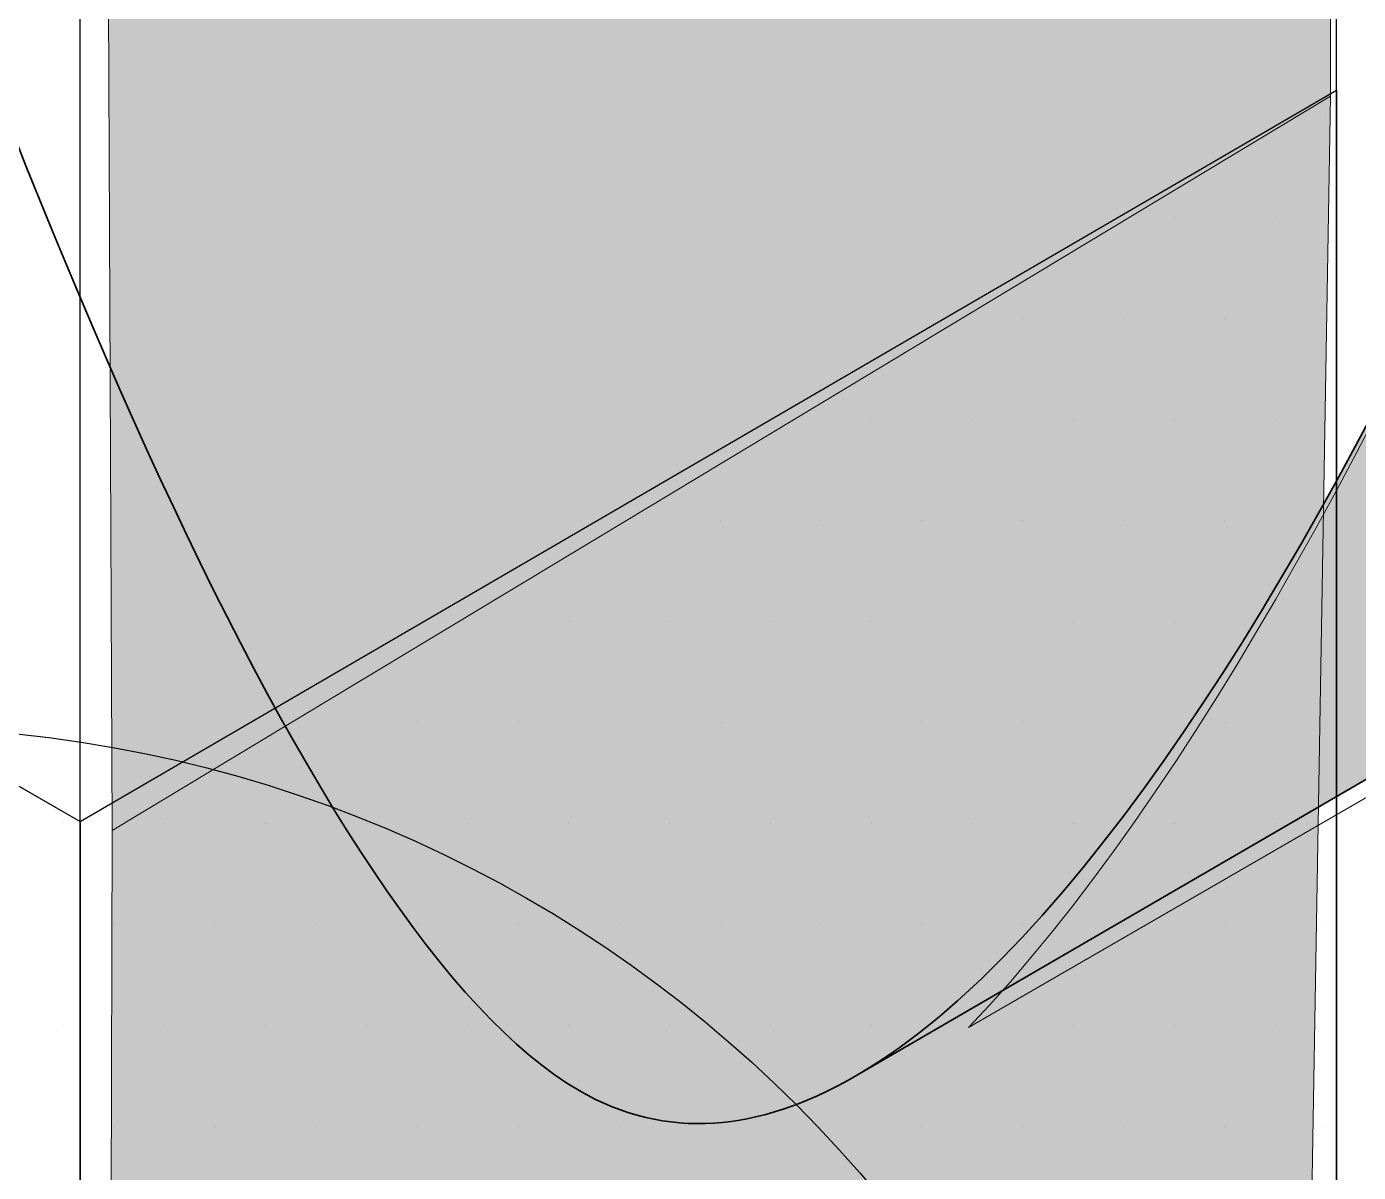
# Model space of a CAD drawing. Extents: x -1392 to 5791, y -3809 to 1722.
# Drawn here: x -263.56 to -245.75, y 1269.03 to 1284.35 of the extents above; entities that cross this region are included whole.
import ezdxf

# ---------------------------------------------------------------- set-up
doc = ezdxf.new("R2010")
doc.units = 0
doc.header["$MEASUREMENT"] = 0
for name, color, linetype, lineweight in [('.ATI-HATCH', 7, 'Continuous', 0), ('G-ANNO-TTLB', 7, 'Continuous', 0), ('Layer 12', 7, 'Continuous', 0), ('TYVEK', 7, 'Continuous', 0)]:
    doc.layers.add(name, color=color, linetype=linetype, lineweight=lineweight)

# ---------------------------------------------------------------- blocks, each defined once
blk = doc.blocks.new('Block_120')
at = {"layer": '.ATI-HATCH'}
for points, knots in [([(-280.837, 1256.797), (-280.837, 1250.364), (-277.404, 1244.42), (-271.831, 1241.206), (-271.831, 1241.206), (-231.69, 1218.048), (-231.69, 1218.048), (-231.69, 1218.048), (-231.685, 1233.885), (-231.685, 1233.885), (-231.685, 1233.885), (-262.838, 1251.857), (-262.838, 1251.857), (-262.838, 1251.857), (-262.838, 1273.717), (-262.838, 1273.717), (-262.838, 1273.717), (-280.837, 1284.108), (-280.837, 1284.108), (-280.837, 1284.108), (-280.837, 1256.797), (-280.837, 1256.797)], [0, 0, 0, 0, 1, 1, 1, 2, 2, 2, 3, 3, 3, 4, 4, 4, 5, 5, 5, 6, 6, 6, 7, 7, 7, 7]), ([(-246.04, 1283.498), (-246.04, 1283.498), (-262.838, 1273.717), (-262.838, 1273.717), (-262.838, 1273.717), (-262.838, 1251.857), (-262.838, 1251.857), (-262.838, 1251.857), (-246.04, 1261.638), (-246.04, 1261.638), (-246.04, 1261.638), (-246.04, 1283.498), (-246.04, 1283.498)], [0, 0, 0, 0, 1, 1, 1, 2, 2, 2, 3, 3, 3, 4, 4, 4, 4])]:
    blk.add_open_spline(points, degree=3, knots=knots, dxfattribs=at)
at = {"layer": '.ATI-HATCH', "color": 8, "lineweight": 0, "true_color": 0x808080}
for points in [[(-246.183, 1283.146), (-246.183, 1283.146), (-246.183, 1283.146), (-246.183, 1283.146)], [(-248.208, 1281.796), (-248.208, 1281.796), (-248.208, 1281.796), (-248.208, 1281.796)], [(-246.858, 1281.796), (-246.858, 1281.796), (-246.858, 1281.796), (-246.858, 1281.796)], [(-250.233, 1280.446), (-250.233, 1280.446), (-250.233, 1280.446), (-250.233, 1280.446)], [(-248.883, 1280.446), (-248.883, 1280.446), (-248.883, 1280.446), (-248.883, 1280.446)], [(-247.533, 1280.446), (-247.533, 1280.446), (-247.533, 1280.446), (-247.533, 1280.446)], [(-246.183, 1280.446), (-246.183, 1280.446), (-246.183, 1280.446), (-246.183, 1280.446)], [(-252.258, 1279.096), (-252.258, 1279.096), (-252.258, 1279.096), (-252.258, 1279.096)], [(-250.908, 1279.096), (-250.908, 1279.096), (-250.908, 1279.096), (-250.908, 1279.096)], [(-249.558, 1279.096), (-249.558, 1279.096), (-249.558, 1279.096), (-249.558, 1279.096)], [(-248.208, 1279.096), (-248.208, 1279.096), (-248.208, 1279.096), (-248.208, 1279.096)], [(-246.858, 1279.096), (-246.858, 1279.096), (-246.858, 1279.096), (-246.858, 1279.096)], [(-255.633, 1277.746), (-255.633, 1277.746), (-255.633, 1277.746), (-255.633, 1277.746)], [(-254.283, 1277.746), (-254.283, 1277.746), (-254.283, 1277.746), (-254.283, 1277.746)], [(-252.933, 1277.746), (-252.933, 1277.746), (-252.933, 1277.746), (-252.933, 1277.746)], [(-251.583, 1277.746), (-251.583, 1277.746), (-251.583, 1277.746), (-251.583, 1277.746)], [(-250.233, 1277.746), (-250.233, 1277.746), (-250.233, 1277.746), (-250.233, 1277.746)], [(-248.883, 1277.746), (-248.883, 1277.746), (-248.883, 1277.746), (-248.883, 1277.746)], [(-247.533, 1277.746), (-247.533, 1277.746), (-247.533, 1277.746), (-247.533, 1277.746)], [(-246.183, 1277.746), (-246.183, 1277.746), (-246.183, 1277.746), (-246.183, 1277.746)], [(-257.658, 1276.396), (-257.658, 1276.396), (-257.658, 1276.396), (-257.658, 1276.396)], [(-256.308, 1276.396), (-256.308, 1276.396), (-256.308, 1276.396), (-256.308, 1276.396)], [(-254.958, 1276.396), (-254.958, 1276.396), (-254.958, 1276.396), (-254.958, 1276.396)], [(-253.608, 1276.396), (-253.608, 1276.396), (-253.608, 1276.396), (-253.608, 1276.396)], [(-252.258, 1276.396), (-252.258, 1276.396), (-252.258, 1276.396), (-252.258, 1276.396)], [(-250.908, 1276.396), (-250.908, 1276.396), (-250.908, 1276.396), (-250.908, 1276.396)], [(-249.558, 1276.396), (-249.558, 1276.396), (-249.558, 1276.396), (-249.558, 1276.396)], [(-248.208, 1276.396), (-248.208, 1276.396), (-248.208, 1276.396), (-248.208, 1276.396)], [(-246.858, 1276.396), (-246.858, 1276.396), (-246.858, 1276.396), (-246.858, 1276.396)], [(-259.683, 1275.046), (-259.683, 1275.046), (-259.683, 1275.046), (-259.683, 1275.046)], [(-258.333, 1275.046), (-258.333, 1275.046), (-258.333, 1275.046), (-258.333, 1275.046)], [(-256.983, 1275.046), (-256.983, 1275.046), (-256.983, 1275.046), (-256.983, 1275.046)], [(-255.633, 1275.046), (-255.633, 1275.046), (-255.633, 1275.046), (-255.633, 1275.046)], [(-254.283, 1275.046), (-254.283, 1275.046), (-254.283, 1275.046), (-254.283, 1275.046)], [(-252.933, 1275.046), (-252.933, 1275.046), (-252.933, 1275.046), (-252.933, 1275.046)], [(-251.583, 1275.046), (-251.583, 1275.046), (-251.583, 1275.046), (-251.583, 1275.046)], [(-250.233, 1275.046), (-250.233, 1275.046), (-250.233, 1275.046), (-250.233, 1275.046)], [(-248.883, 1275.046), (-248.883, 1275.046), (-248.883, 1275.046), (-248.883, 1275.046)], [(-247.533, 1275.046), (-247.533, 1275.046), (-247.533, 1275.046), (-247.533, 1275.046)], [(-246.183, 1275.046), (-246.183, 1275.046), (-246.183, 1275.046), (-246.183, 1275.046)], [(-263.058, 1273.696), (-263.058, 1273.696), (-263.058, 1273.696), (-263.058, 1273.696)], [(-261.708, 1273.696), (-261.708, 1273.696), (-261.708, 1273.696), (-261.708, 1273.696)], [(-260.358, 1273.696), (-260.358, 1273.696), (-260.358, 1273.696), (-260.358, 1273.696)], [(-259.008, 1273.696), (-259.008, 1273.696), (-259.008, 1273.696), (-259.008, 1273.696)], [(-257.658, 1273.696), (-257.658, 1273.696), (-257.658, 1273.696), (-257.658, 1273.696)], [(-256.308, 1273.696), (-256.308, 1273.696), (-256.308, 1273.696), (-256.308, 1273.696)], [(-254.958, 1273.696), (-254.958, 1273.696), (-254.958, 1273.696), (-254.958, 1273.696)], [(-253.608, 1273.696), (-253.608, 1273.696), (-253.608, 1273.696), (-253.608, 1273.696)], [(-252.258, 1273.696), (-252.258, 1273.696), (-252.258, 1273.696), (-252.258, 1273.696)], [(-250.908, 1273.696), (-250.908, 1273.696), (-250.908, 1273.696), (-250.908, 1273.696)], [(-249.558, 1273.696), (-249.558, 1273.696), (-249.558, 1273.696), (-249.558, 1273.696)], [(-248.208, 1273.696), (-248.208, 1273.696), (-248.208, 1273.696), (-248.208, 1273.696)], [(-246.858, 1273.696), (-246.858, 1273.696), (-246.858, 1273.696), (-246.858, 1273.696)], [(-262.383, 1272.346), (-262.383, 1272.346), (-262.383, 1272.346), (-262.383, 1272.346)], [(-261.033, 1272.346), (-261.033, 1272.346), (-261.033, 1272.346), (-261.033, 1272.346)], [(-259.683, 1272.346), (-259.683, 1272.346), (-259.683, 1272.346), (-259.683, 1272.346)], [(-258.333, 1272.346), (-258.333, 1272.346), (-258.333, 1272.346), (-258.333, 1272.346)], [(-256.983, 1272.346), (-256.983, 1272.346), (-256.983, 1272.346), (-256.983, 1272.346)], [(-255.633, 1272.346), (-255.633, 1272.346), (-255.633, 1272.346), (-255.633, 1272.346)], [(-254.283, 1272.346), (-254.283, 1272.346), (-254.283, 1272.346), (-254.283, 1272.346)], [(-252.933, 1272.346), (-252.933, 1272.346), (-252.933, 1272.346), (-252.933, 1272.346)], [(-251.583, 1272.346), (-251.583, 1272.346), (-251.583, 1272.346), (-251.583, 1272.346)], [(-250.233, 1272.346), (-250.233, 1272.346), (-250.233, 1272.346), (-250.233, 1272.346)], [(-248.883, 1272.346), (-248.883, 1272.346), (-248.883, 1272.346), (-248.883, 1272.346)], [(-247.533, 1272.346), (-247.533, 1272.346), (-247.533, 1272.346), (-247.533, 1272.346)], [(-246.183, 1272.346), (-246.183, 1272.346), (-246.183, 1272.346), (-246.183, 1272.346)], [(-263.058, 1270.996), (-263.058, 1270.996), (-263.058, 1270.996), (-263.058, 1270.996)], [(-261.708, 1270.996), (-261.708, 1270.996), (-261.708, 1270.996), (-261.708, 1270.996)], [(-260.358, 1270.996), (-260.358, 1270.996), (-260.358, 1270.996), (-260.358, 1270.996)], [(-259.008, 1270.996), (-259.008, 1270.996), (-259.008, 1270.996), (-259.008, 1270.996)], [(-257.658, 1270.996), (-257.658, 1270.996), (-257.658, 1270.996), (-257.658, 1270.996)], [(-256.308, 1270.996), (-256.308, 1270.996), (-256.308, 1270.996), (-256.308, 1270.996)], [(-254.958, 1270.996), (-254.958, 1270.996), (-254.958, 1270.996), (-254.958, 1270.996)], [(-253.608, 1270.996), (-253.608, 1270.996), (-253.608, 1270.996), (-253.608, 1270.996)], [(-252.258, 1270.996), (-252.258, 1270.996), (-252.258, 1270.996), (-252.258, 1270.996)], [(-250.908, 1270.996), (-250.908, 1270.996), (-250.908, 1270.996), (-250.908, 1270.996)], [(-249.558, 1270.996), (-249.558, 1270.996), (-249.558, 1270.996), (-249.558, 1270.996)], [(-248.208, 1270.996), (-248.208, 1270.996), (-248.208, 1270.996), (-248.208, 1270.996)], [(-246.858, 1270.996), (-246.858, 1270.996), (-246.858, 1270.996), (-246.858, 1270.996)], [(-262.383, 1269.646), (-262.383, 1269.646), (-262.383, 1269.646), (-262.383, 1269.646)], [(-261.033, 1269.646), (-261.033, 1269.646), (-261.033, 1269.646), (-261.033, 1269.646)], [(-259.683, 1269.646), (-259.683, 1269.646), (-259.683, 1269.646), (-259.683, 1269.646)], [(-258.333, 1269.646), (-258.333, 1269.646), (-258.333, 1269.646), (-258.333, 1269.646)], [(-256.983, 1269.646), (-256.983, 1269.646), (-256.983, 1269.646), (-256.983, 1269.646)], [(-255.633, 1269.646), (-255.633, 1269.646), (-255.633, 1269.646), (-255.633, 1269.646)], [(-254.283, 1269.646), (-254.283, 1269.646), (-254.283, 1269.646), (-254.283, 1269.646)], [(-252.933, 1269.646), (-252.933, 1269.646), (-252.933, 1269.646), (-252.933, 1269.646)], [(-251.583, 1269.646), (-251.583, 1269.646), (-251.583, 1269.646), (-251.583, 1269.646)], [(-250.233, 1269.646), (-250.233, 1269.646), (-250.233, 1269.646), (-250.233, 1269.646)], [(-248.883, 1269.646), (-248.883, 1269.646), (-248.883, 1269.646), (-248.883, 1269.646)], [(-247.533, 1269.646), (-247.533, 1269.646), (-247.533, 1269.646), (-247.533, 1269.646)], [(-246.183, 1269.646), (-246.183, 1269.646), (-246.183, 1269.646), (-246.183, 1269.646)]]:
    blk.add_open_spline(points, degree=3, dxfattribs=at)
blk = doc.blocks.new('Block_671')
at = {"layer": 'Layer 12', "true_color": 0x000000, "transparency": 33554687}
h = blk.add_hatch(color=18, dxfattribs=at)
h.dxf.hatch_style = 2
edge = h.paths.add_edge_path()
edge.add_spline(control_points=[(-235.254, 1280.316), (-234.685, 1280.643), (-234.114, 1281.087), (-233.543, 1281.634), (-227.728, 1287.2), (-221.983, 1303.2), (-221.278, 1308.985), (-221.278, 1308.985), (-238.522, 1298.967), (-238.522, 1298.967), (-239.226, 1293.183), (-244.971, 1277.184), (-250.787, 1271.616), (-251.358, 1271.071), (-251.929, 1270.624), (-252.498, 1270.299), (-252.498, 1270.299), (-235.254, 1280.316), (-235.254, 1280.316)], knot_values=[0, 0, 0, 0, 1, 1, 1, 2, 2, 2, 3, 3, 3, 4, 4, 4, 5, 5, 5, 6, 6, 6, 6], degree=3, periodic=0)
at = {"layer": 'Layer 12', "color": 8, "lineweight": 0, "true_color": 0x808080}
blk.add_open_spline([(-256.57, 1329.362), (-255.642, 1320.676), (-245.983, 1284.212), (-238.923, 1280.137), (-237.753, 1279.462), (-236.513, 1279.592), (-235.254, 1280.316), (-235.254, 1280.316), (-252.498, 1270.299), (-252.498, 1270.299), (-253.757, 1269.576), (-254.997, 1269.443), (-256.167, 1270.119), (-263.227, 1274.195), (-272.886, 1310.657), (-273.814, 1319.344), (-273.814, 1319.344), (-256.57, 1329.362), (-256.57, 1329.362)], degree=3, knots=[0, 0, 0, 0, 1, 1, 1, 2, 2, 2, 3, 3, 3, 4, 4, 4, 5, 5, 5, 6, 6, 6, 6], dxfattribs=at)
at = {"layer": 'Layer 12'}
blk.add_open_spline([(-256.57, 1329.362), (-255.642, 1320.676), (-245.983, 1284.212), (-238.923, 1280.137), (-237.753, 1279.462), (-236.513, 1279.592), (-235.254, 1280.316), (-235.254, 1280.316), (-252.498, 1270.299), (-252.498, 1270.299), (-253.757, 1269.576), (-254.997, 1269.443), (-256.167, 1270.119), (-263.227, 1274.195), (-272.886, 1310.657), (-273.814, 1319.344), (-273.814, 1319.344), (-256.57, 1329.362), (-256.57, 1329.362)], degree=3, knots=[0, 0, 0, 0, 1, 1, 1, 2, 2, 2, 3, 3, 3, 4, 4, 4, 5, 5, 5, 6, 6, 6, 6], dxfattribs=at)
at = {"layer": 'Layer 12', "color": 250, "lineweight": 35, "true_color": 0x231f20}
for points in [[(-256.57, 1329.362), (-255.642, 1320.676), (-245.983, 1284.212), (-238.923, 1280.137), (-237.753, 1279.462), (-236.513, 1279.592), (-235.254, 1280.316), (-235.254, 1280.316), (-252.498, 1270.299), (-252.498, 1270.299), (-253.757, 1269.576), (-254.997, 1269.443), (-256.167, 1270.119), (-263.227, 1274.195), (-272.886, 1310.657), (-273.814, 1319.344), (-273.814, 1319.344), (-256.57, 1329.362), (-256.57, 1329.362)], [(-235.254, 1280.316), (-234.685, 1280.643), (-234.114, 1281.087), (-233.543, 1281.634), (-227.728, 1287.2), (-221.983, 1303.2), (-221.278, 1308.985), (-221.278, 1308.985), (-238.522, 1298.967), (-238.522, 1298.967), (-239.226, 1293.183), (-244.971, 1277.184), (-250.787, 1271.616), (-251.358, 1271.071), (-251.929, 1270.624), (-252.498, 1270.299), (-252.498, 1270.299), (-235.254, 1280.316), (-235.254, 1280.316)]]:
    blk.add_open_spline(points, degree=3, knots=[0, 0, 0, 0, 1, 1, 1, 2, 2, 2, 3, 3, 3, 4, 4, 4, 5, 5, 5, 6, 6, 6, 6], dxfattribs=at)
at = {"layer": 'Layer 12', "color": 250, "lineweight": 9, "true_color": 0x231f20}
blk.add_open_spline([(-244.112, 1274.92), (-238.122, 1281.139), (-232.377, 1297.138), (-231.672, 1302.921), (-231.672, 1302.921), (-238.522, 1298.967), (-238.522, 1298.967), (-239.226, 1293.183), (-244.971, 1277.184), (-250.961, 1270.965), (-250.961, 1270.965), (-244.112, 1274.92), (-244.112, 1274.92)], degree=3, knots=[0, 0, 0, 0, 1, 1, 1, 2, 2, 2, 3, 3, 3, 4, 4, 4, 4], dxfattribs=at)
blk = doc.blocks.new('Block_670')
at = {"layer": 'Layer 12'}
blk.add_blockref('Block_671', (0, 0), dxfattribs=at)

msp = doc.modelspace()

# ---------------------------------------------------------------- hatches: boundary and pattern name
at = {"layer": 'G-ANNO-TTLB', "true_color": 0xff00ff, "transparency": 33554687}
h = msp.add_hatch(color=6, dxfattribs=at)
edge = h.paths.add_edge_path()
edge.add_spline(control_points=[(1773.018, -796.5), (1773.018, -796.5), (-1156.5, -796.5), (-1156.5, -796.5), (-1156.5, -796.5), (-1156.5, 1660.5), (-1156.5, 1660.5), (-1156.5, 1660.5), (1773.018, 1660.5), (1773.018, 1660.5), (1773.018, 1660.5), (1773.018, -796.5), (1773.018, -796.5)], knot_values=[0, 0, 0, 0, 1, 1, 1, 2, 2, 2, 3, 3, 3, 4, 4, 4, 4], degree=3, periodic=0)
edge = h.paths.add_edge_path()
edge.add_spline(control_points=[(-1147.5, 1651.5), (-1147.5, 1651.5), (-1147.5, -787.5), (-1147.5, -787.5), (-1147.5, -787.5), (1764.018, -787.5), (1764.018, -787.5), (1764.018, -787.5), (1764.018, 1651.5), (1764.018, 1651.5), (1764.018, 1651.5), (-1147.5, 1651.5), (-1147.5, 1651.5)], knot_values=[0, 0, 0, 0, 1, 1, 1, 2, 2, 2, 3, 3, 3, 4, 4, 4, 4], degree=3, periodic=0)
edge.add_line((-1147.5, 1651.5), (-1147.5, 1651.5))
at = {"layer": 'Layer 12', "true_color": 0x808080, "transparency": 33554495}
h = msp.add_hatch(color=8, dxfattribs=at)
h.dxf.hatch_style = 2
h.paths.add_polyline_path([(-246.119, 1283.417), (-262.41, 1273.599), (-262.829, 1367.97), (-246.031, 1358.497)])
at = {"layer": 'Layer 12', "true_color": 0x808080, "transparency": 33554457}
h = msp.add_hatch(color=8, dxfattribs=at)
h.dxf.hatch_style = 2
h.paths.add_polyline_path([(-246.119, 1283.417), (-262.41, 1273.599), (-262.47, 1252.189), (-246.49, 1261.579)])

# ---------------------------------------------------------------- linework, layer by layer
at = {"layer": 'G-ANNO-TTLB'}
for points in [[(1773.018, -796.5), (1773.018, -796.5), (-1156.5, -796.5), (-1156.5, -796.5), (-1156.5, -796.5), (-1156.5, 1660.5), (-1156.5, 1660.5), (-1156.5, 1660.5), (1773.018, 1660.5), (1773.018, 1660.5), (1773.018, 1660.5), (1773.018, -796.5), (1773.018, -796.5)], [(-1147.5, 1651.5), (-1147.5, 1651.5), (-1147.5, -787.5), (-1147.5, -787.5), (-1147.5, -787.5), (1764.018, -787.5), (1764.018, -787.5), (1764.018, -787.5), (1764.018, 1651.5), (1764.018, 1651.5), (1764.018, 1651.5), (-1147.5, 1651.5), (-1147.5, 1651.5)]]:
    msp.add_open_spline(points, degree=3, knots=[0, 0, 0, 0, 1, 1, 1, 2, 2, 2, 3, 3, 3, 4, 4, 4, 4], dxfattribs=at)
at = {"layer": 'Layer 12'}
for points in [[(-246.119, 1283.417), (-262.41, 1273.599), (-262.829, 1367.97), (-246.031, 1358.497)], [(-246.119, 1283.417), (-262.41, 1273.599), (-262.47, 1252.189), (-246.49, 1261.579)]]:
    msp.add_lwpolyline(points, close=True, dxfattribs=at)
at = {"layer": 'TYVEK', "color": 18, "lineweight": 25, "true_color": 0x000000}
for p, q in [((-262.838, 1251.857), (-262.838, 1368.863)), ((-246.04, 1261.305), (-246.04, 1359.019))]:
    msp.add_line(p, q, dxfattribs=at)
at = {"layer": 'TYVEK', "color": 4, "lineweight": 25, "true_color": 0x00ffff}
for p, q in [((-280.837, 1284.108), (-262.838, 1273.717)), ((-262.838, 1273.717), (-246.04, 1283.498)), ((-246.04, 1283.498), (-246.04, 1261.638)), ((-262.838, 1273.717), (-262.838, 1251.857))]:
    msp.add_line(p, q, dxfattribs=at)
at = {"layer": 'TYVEK', "color": 18, "lineweight": 25, "true_color": 0x000000}
msp.add_circle((-265.455, 1257.731), 17.248, dxfattribs=at)

# ---------------------------------------------------------------- block references
at = {"layer": '.ATI-HATCH'}
msp.add_blockref('Block_120', (0, 0), dxfattribs=at)
at = {"layer": 'Layer 12'}
msp.add_blockref('Block_670', (0, 0), dxfattribs=at)

doc.saveas('drawing.dxf')
